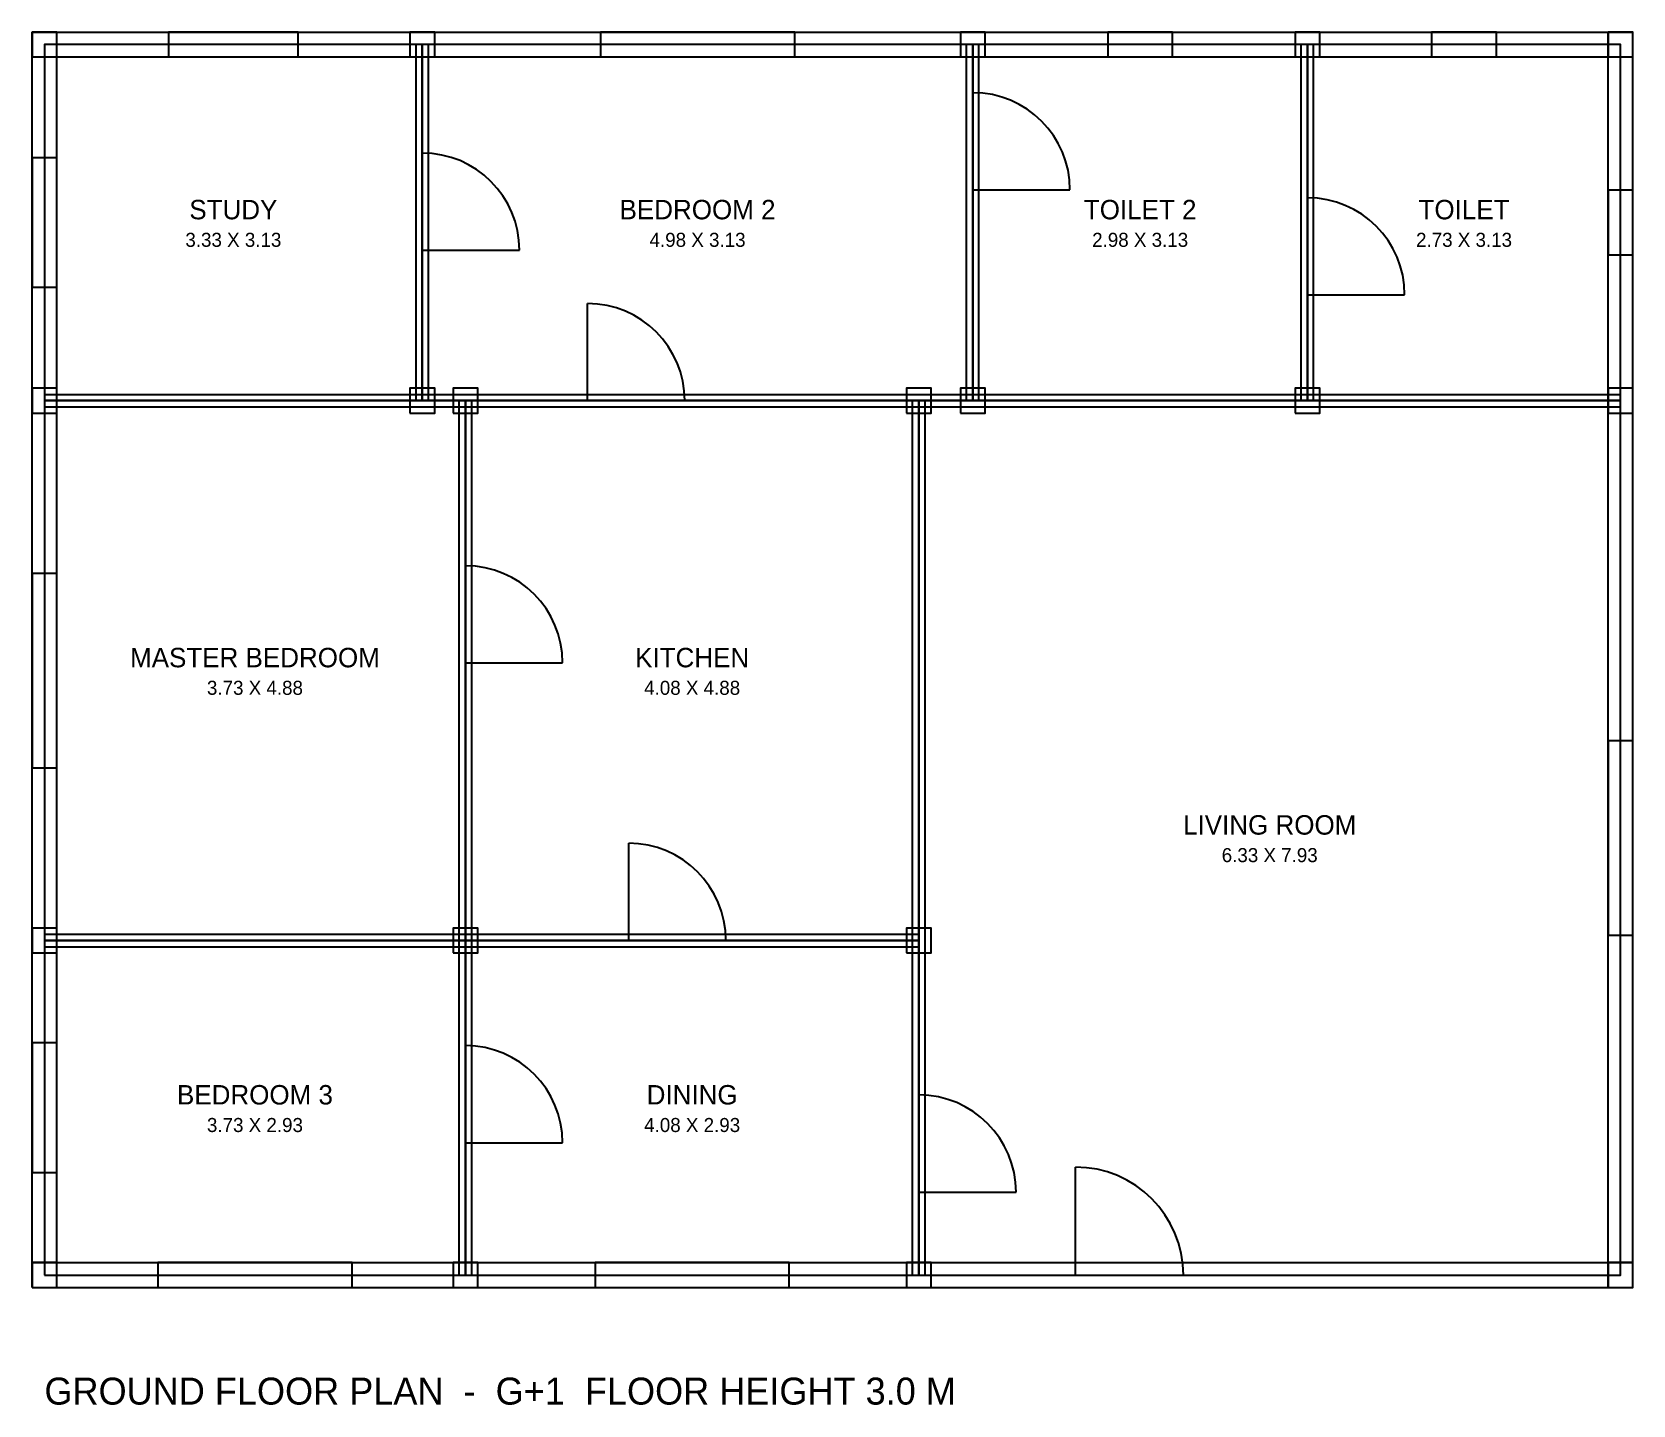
# Model space of a CAD drawing. Header units: millimetres. Extents: x -115 to 14715, y -1204 to 11515.
import ezdxf
from ezdxf.enums import TextEntityAlignment as Align

# ---------------------------------------------------------------- set-up
doc = ezdxf.new("R2010")
doc.units = ezdxf.units.MM
for name, color, linetype in [('A-ANNO-TEXT', 2, 'Continuous'), ('A-AREA-ROOM', 8, 'Continuous'), ('A-DOOR', 3, 'Continuous'), ('A-GLAZ-WINDOW', 5, 'Continuous'), ('A-WALL', 7, 'Continuous'), ('S-COLS', 1, 'Continuous')]:
    doc.layers.add(name, color=color, linetype=linetype)

msp = doc.modelspace()

# ---------------------------------------------------------------- linework, layer by layer
at = {"layer": 'A-AREA-ROOM'}
for points in [[(0, 8100), (3500, 8100), (3500, 11400), (0, 11400)], [(3500, 8100), (8600, 8100), (8600, 11400), (3500, 11400)], [(8600, 8100), (11700, 8100), (11700, 11400), (8600, 11400)], [(11700, 8100), (14600, 8100), (14600, 11400), (11700, 11400)], [(0, 3100), (3900, 3100), (3900, 8100), (0, 8100)], [(3900, 3100), (8100, 3100), (8100, 8100), (3900, 8100)], [(8100, 0), (14600, 0), (14600, 8100), (8100, 8100)], [(0, 0), (3900, 0), (3900, 3100), (0, 3100)], [(3900, 0), (8100, 0), (8100, 3100), (3900, 3100)]]:
    msp.add_lwpolyline(points, close=True, dxfattribs=at)
at = {"layer": 'A-DOOR'}
for p, q in [((8600, 10053), (9500, 10053)), ((3500, 9494), (4400, 9494)), ((11700, 9080), (12600, 9080)), ((5031, 8100), (5031, 9000)), ((3900, 5671), (4800, 5671)), ((5412, 3100), (5412, 4000)), ((3900, 1225), (4800, 1225)), ((9550, 0), (9550, 1000)), ((8100, 768), (9000, 768))]:
    msp.add_line(p, q, dxfattribs=at)
for centre, radius in [((8600, 10053), 900), ((3500, 9494), 900), ((11700, 9080), 900), ((5031, 8100), 900), ((3900, 5671), 900), ((5412, 3100), 900), ((3900, 1225), 900), ((8100, 768), 900), ((9550, 0), 1000)]:
    msp.add_arc(centre, radius, 0, 90, dxfattribs=at)
at = {"layer": 'A-GLAZ-WINDOW'}
for points in [[(1150, 11285), (2350, 11285), (2350, 11515), (1150, 11515)], [(5150, 11285), (6950, 11285), (6950, 11515), (5150, 11515)], [(9850, 11285), (10450, 11285), (10450, 11515), (9850, 11515)], [(12850, 11285), (13450, 11285), (13450, 11515), (12850, 11515)], [(-115, 9150), (115, 9150), (115, 10350), (-115, 10350)], [(14485, 9450), (14715, 9450), (14715, 10050), (14485, 10050)], [(-115, 4700), (115, 4700), (115, 6500), (-115, 6500)], [(14485, 3150), (14715, 3150), (14715, 4950), (14485, 4950)], [(-115, 950), (115, 950), (115, 2150), (-115, 2150)], [(1050, -115), (2850, -115), (2850, 115), (1050, 115)], [(5100, -115), (6900, -115), (6900, 115), (5100, 115)]]:
    msp.add_lwpolyline(points, close=True, dxfattribs=at)
at = {"layer": 'A-WALL'}
for p, q in [((-115, 11515), (14715, 11515)), ((-115, -115), (-115, 11515)), ((115, -115), (115, 11515)), ((14485, -115), (14485, 11515)), ((14715, -115), (14715, 11515)), ((-115, 11285), (14715, 11285)), ((3442, 8100), (3442, 11400)), ((3558, 8100), (3558, 11400)), ((8542, 8100), (8542, 11400)), ((8657, 8100), (8657, 11400)), ((11642, 8100), (11642, 11400)), ((11757, 8100), (11757, 11400)), ((0, 8157), (14600, 8157)), ((0, 8042), (14600, 8042)), ((3842, 0), (3842, 8100)), ((3958, 0), (3958, 8100)), ((8042, 0), (8042, 8100)), ((8157, 0), (8157, 8100)), ((0, 3158), (8100, 3158)), ((0, 3042), (8100, 3042)), ((-115, 115), (14715, 115)), ((-115, -115), (14715, -115))]:
    msp.add_line(p, q, dxfattribs=at)
at = {"layer": 'S-COLS'}
for points in [[(-115, 11285), (115, 11285), (115, 11515), (-115, 11515)], [(3385, 11285), (3615, 11285), (3615, 11515), (3385, 11515)], [(8485, 11285), (8715, 11285), (8715, 11515), (8485, 11515)], [(11585, 11285), (11815, 11285), (11815, 11515), (11585, 11515)], [(14485, 11285), (14715, 11285), (14715, 11515), (14485, 11515)], [(-115, 7985), (115, 7985), (115, 8215), (-115, 8215)], [(3385, 7985), (3615, 7985), (3615, 8215), (3385, 8215)], [(3785, 7985), (4015, 7985), (4015, 8215), (3785, 8215)], [(7985, 7985), (8215, 7985), (8215, 8215), (7985, 8215)], [(8485, 7985), (8715, 7985), (8715, 8215), (8485, 8215)], [(11585, 7985), (11815, 7985), (11815, 8215), (11585, 8215)], [(14485, 7985), (14715, 7985), (14715, 8215), (14485, 8215)], [(-115, 2985), (115, 2985), (115, 3215), (-115, 3215)], [(3785, 2985), (4015, 2985), (4015, 3215), (3785, 3215)], [(7985, 2985), (8215, 2985), (8215, 3215), (7985, 3215)], [(-115, -115), (115, -115), (115, 115), (-115, 115)], [(3785, -115), (4015, -115), (4015, 115), (3785, 115)], [(7985, -115), (8215, -115), (8215, 115), (7985, 115)], [(14485, -115), (14715, -115), (14715, 115), (14485, 115)]]:
    msp.add_lwpolyline(points, close=True, dxfattribs=at)

# ---------------------------------------------------------------- texts
at = {"layer": 'A-ANNO-TEXT'}
for s, height, p in [('STUDY', 180, (1750, 9870)), ('BEDROOM 2', 180, (6050, 9870)), ('TOILET 2', 180, (10150, 9870)), ('TOILET', 180, (13150, 9870)), ('3.33 X 3.13', 130, (1750, 9590)), ('4.98 X 3.13', 130, (6050, 9590)), ('2.98 X 3.13', 130, (10150, 9590)), ('2.73 X 3.13', 130, (13150, 9590)), ('MASTER BEDROOM', 180, (1950, 5720)), ('KITCHEN', 180, (6000, 5720)), ('3.73 X 4.88', 130, (1950, 5440)), ('4.08 X 4.88', 130, (6000, 5440)), ('LIVING ROOM', 180, (11350, 4170)), ('6.33 X 7.93', 130, (11350, 3890)), ('BEDROOM 3', 180, (1950, 1670)), ('DINING', 180, (6000, 1670)), ('3.73 X 2.93', 130, (1950, 1390)), ('4.08 X 2.93', 130, (6000, 1390))]:
    msp.add_text(s, height=height, dxfattribs=at).set_placement(p, align=Align.MIDDLE_CENTER)
msp.add_text('GROUND FLOOR PLAN  -  G+1  FLOOR HEIGHT 3.0 M', height=250, dxfattribs=at).set_placement((0, -1200))

doc.saveas('drawing.dxf')
